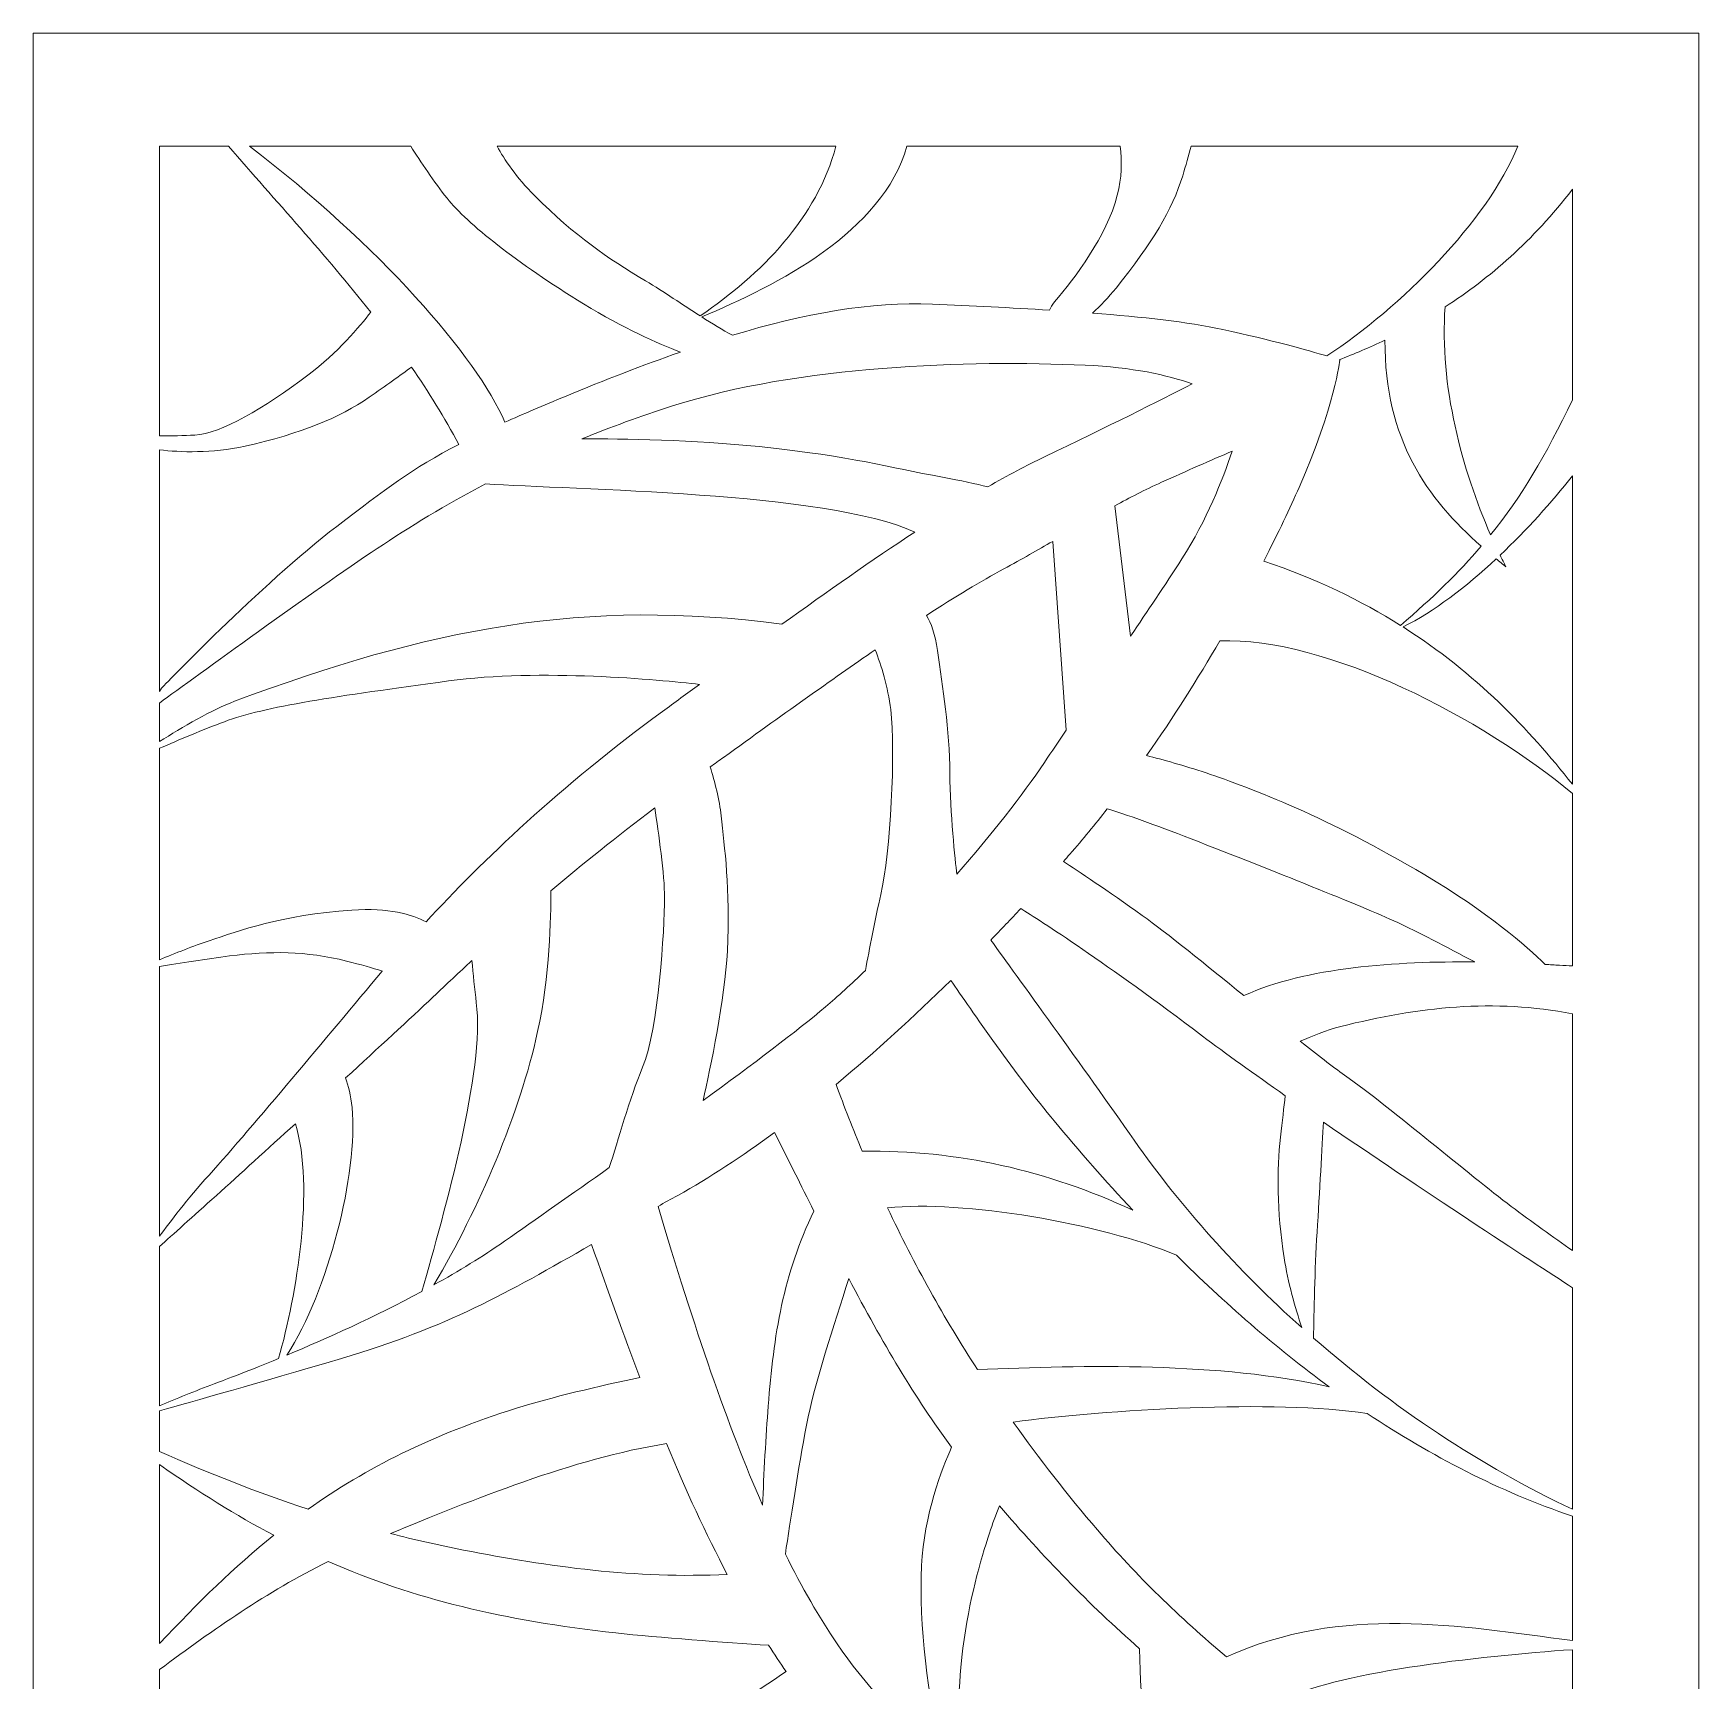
# Model space of a CAD drawing. Header units: centimetres. Extents: x -9.1 to 4.1, y -12.3 to 13.
# Drawn here: x -9.12 to -3.66, y 7.62 to 13.02 of the extents above; entities that cross this region are included whole.
import ezdxf

# ---------------------------------------------------------------- set-up
doc = ezdxf.new("R2010")
doc.units = ezdxf.units.CM
doc.header["$MEASUREMENT"] = 0
doc.layers.add('layer 1', color=7, linetype='Continuous')

msp = doc.modelspace()

# ---------------------------------------------------------------- linework, layer by layer
at = {"layer": 'layer 1', "color": 177, "lineweight": 9}
for points, knots in [([(-9.12169, 13.02312), (-9.12169, 13.02312), (-3.65922, 13.02312), (-3.65922, 13.02312), (-3.65922, 13.02312), (-3.65922, 13.02312), (-3.65922, -12.3164), (-3.65922, -12.3164), (-3.65922, -12.3164), (-3.65922, -12.3164), (-9.12169, -12.3164), (-9.12169, -12.3164), (-9.12169, -12.3164), (-9.12169, -12.3164), (-9.12169, 13.02312), (-9.12169, 13.02312)], [0, 0, 0, 0, 0.2, 0.2, 0.2, 0.2, 0.4, 0.4, 0.4, 0.4, 0.6, 0.6, 0.6, 0.6, 1, 1, 1, 1]), ([(-8.70756, 12.65325), (-8.70756, 12.65325), (-8.48159, 12.65325), (-8.48159, 12.65325), (-8.48159, 12.65325), (-8.3267, 12.47326), (-8.16279, 12.29617), (-8.01499, 12.10859), (-8.01499, 12.10859), (-8.05108, 12.06112), (-8.12297, 11.97558), (-8.22097, 11.90188), (-8.22097, 11.90188), (-8.36543, 11.79323), (-8.50471, 11.71043), (-8.59242, 11.70526), (-8.59242, 11.70526), (-8.62724, 11.70321), (-8.66939, 11.7028), (-8.70756, 11.70304), (-8.70756, 11.70304), (-8.70756, 11.70304), (-8.70756, 12.65325), (-8.70756, 12.65325)], [0, 0, 0, 0, 0.1428571, 0.1428571, 0.1428571, 0.1428571, 0.2857143, 0.2857143, 0.2857143, 0.2857143, 0.4285714, 0.4285714, 0.4285714, 0.4285714, 0.5714286, 0.5714286, 0.5714286, 0.5714286, 0.7142857, 0.7142857, 0.7142857, 0.7142857, 1, 1, 1, 1]), ([(-8.41285, 12.65325), (-8.41285, 12.65325), (-7.88373, 12.65325), (-7.88373, 12.65325), (-7.88373, 12.65325), (-7.85144, 12.60264), (-7.8064, 12.53425), (-7.76459, 12.482), (-7.76459, 12.482), (-7.69696, 12.39746), (-7.53636, 12.27066), (-7.31659, 12.13542), (-7.31659, 12.13542), (-7.18678, 12.05555), (-7.07176, 12.00512), (-6.99931, 11.97724), (-6.99931, 11.97724), (-7.12269, 11.93444), (-7.24816, 11.88548), (-7.37407, 11.83337), (-7.37407, 11.83337), (-7.45147, 11.80135), (-7.51729, 11.77317), (-7.57466, 11.74736), (-7.57466, 11.74736), (-7.66639, 11.96181), (-7.98864, 12.3291), (-8.41285, 12.65325)], [0, 0, 0, 0, 0.125, 0.125, 0.125, 0.125, 0.25, 0.25, 0.25, 0.25, 0.375, 0.375, 0.375, 0.375, 0.5, 0.5, 0.5, 0.5, 0.625, 0.625, 0.625, 0.625, 0.75, 0.75, 0.75, 0.75, 1, 1, 1, 1]), ([(-7.6006, 12.65325), (-7.6006, 12.65325), (-6.48915, 12.65325), (-6.48915, 12.65325), (-6.48915, 12.65325), (-6.5505, 12.41793), (-6.73414, 12.23308), (-6.93416, 12.09591), (-6.93416, 12.09591), (-6.99202, 12.13323), (-7.05185, 12.17436), (-7.11372, 12.2115), (-7.11372, 12.2115), (-7.24051, 12.28757), (-7.34195, 12.3552), (-7.47719, 12.49044), (-7.47719, 12.49044), (-7.53794, 12.55119), (-7.57653, 12.60851), (-7.6006, 12.65325)], [0, 0, 0, 0, 0.1666667, 0.1666667, 0.1666667, 0.1666667, 0.3333333, 0.3333333, 0.3333333, 0.3333333, 0.5, 0.5, 0.5, 0.5, 0.6666667, 0.6666667, 0.6666667, 0.6666667, 1, 1, 1, 1]), ([(-6.25635, 12.65325), (-6.25635, 12.65325), (-5.55631, 12.65325), (-5.55631, 12.65325), (-5.55631, 12.65325), (-5.55075, 12.60404), (-5.55154, 12.54865), (-5.56609, 12.4923), (-5.56609, 12.4923), (-5.60139, 12.35558), (-5.70495, 12.22212), (-5.77193, 12.14229), (-5.77193, 12.14229), (-5.78024, 12.13237), (-5.78481, 12.12326), (-5.7885, 12.11508), (-5.7885, 12.11508), (-5.91391, 12.12284), (-6.04441, 12.12897), (-6.17269, 12.13508), (-6.17269, 12.13508), (-6.37218, 12.14458), (-6.59503, 12.10288), (-6.82873, 12.03265), (-6.82873, 12.03265), (-6.86156, 12.05018), (-6.89506, 12.07078), (-6.92931, 12.09278), (-6.92931, 12.09278), (-6.68161, 12.19747), (-6.3358, 12.37047), (-6.25635, 12.65325)], [0, 0, 0, 0, 0.1111111, 0.1111111, 0.1111111, 0.1111111, 0.2222222, 0.2222222, 0.2222222, 0.2222222, 0.3333333, 0.3333333, 0.3333333, 0.3333333, 0.4444444, 0.4444444, 0.4444444, 0.4444444, 0.5555556, 0.5555556, 0.5555556, 0.5555556, 0.6666667, 0.6666667, 0.6666667, 0.6666667, 0.7777778, 0.7777778, 0.7777778, 0.7777778, 1, 1, 1, 1]), ([(-5.32408, 12.65325), (-5.32408, 12.65325), (-4.25291, 12.65325), (-4.25291, 12.65325), (-4.25291, 12.65325), (-4.35243, 12.4046), (-4.63807, 12.1241), (-4.87904, 11.96469), (-4.87904, 11.96469), (-4.93941, 11.98294), (-5.06034, 12.01725), (-5.22042, 12.05154), (-5.22042, 12.05154), (-5.33611, 12.07633), (-5.48453, 12.09294), (-5.64742, 12.10542), (-5.64742, 12.10542), (-5.62122, 12.12964), (-5.59492, 12.15703), (-5.57035, 12.18754), (-5.57035, 12.18754), (-5.45097, 12.33571), (-5.38646, 12.44245), (-5.35175, 12.55616), (-5.35175, 12.55616), (-5.34168, 12.58915), (-5.33233, 12.6225), (-5.32408, 12.65325)], [0, 0, 0, 0, 0.125, 0.125, 0.125, 0.125, 0.25, 0.25, 0.25, 0.25, 0.375, 0.375, 0.375, 0.375, 0.5, 0.5, 0.5, 0.5, 0.625, 0.625, 0.625, 0.625, 0.75, 0.75, 0.75, 0.75, 1, 1, 1, 1]), ([(-4.07336, 12.51157), (-4.07336, 12.51157), (-4.07336, 11.82119), (-4.07336, 11.82119), (-4.07336, 11.82119), (-4.16145, 11.63721), (-4.24184, 11.50153), (-4.34164, 11.37783), (-4.34164, 11.37783), (-4.43455, 11.589), (-4.51048, 11.86908), (-4.49093, 12.12611), (-4.49093, 12.12611), (-4.34568, 12.21929), (-4.2034, 12.34235), (-4.07336, 12.51157)], [0, 0, 0, 0, 0.2, 0.2, 0.2, 0.2, 0.4, 0.4, 0.4, 0.4, 0.6, 0.6, 0.6, 0.6, 1, 1, 1, 1]), ([(-4.83871, 11.95208), (-4.83706, 11.95156), (-4.83617, 11.9513), (-4.83617, 11.9513), (-4.83617, 11.9513), (-4.83617, 11.9513), (-4.85287, 11.80094), (-4.96982, 11.53363), (-4.96982, 11.53363), (-4.99877, 11.46745), (-5.038, 11.38486), (-5.08592, 11.29198), (-5.08592, 11.29198), (-4.91408, 11.23442), (-4.76618, 11.16238), (-4.63705, 11.08117), (-4.63705, 11.08117), (-4.53122, 11.17216), (-4.44624, 11.25435), (-4.37244, 11.3407), (-4.37244, 11.3407), (-4.55007, 11.49729), (-4.68897, 11.68908), (-4.68839, 12.01675), (-4.68839, 12.01675), (-4.73877, 11.99275), (-4.78901, 11.97142), (-4.83871, 11.95208)], [0, 0, 0, 0, 0.125, 0.125, 0.125, 0.125, 0.25, 0.25, 0.25, 0.25, 0.375, 0.375, 0.375, 0.375, 0.5, 0.5, 0.5, 0.5, 0.625, 0.625, 0.625, 0.625, 0.75, 0.75, 0.75, 0.75, 1, 1, 1, 1]), ([(-8.70756, 10.8637), (-8.70756, 10.8637), (-8.70756, 11.65671), (-8.70756, 11.65671), (-8.70756, 11.65671), (-8.64052, 11.64904), (-8.53661, 11.64469), (-8.42732, 11.66905), (-8.42732, 11.66905), (-8.2416, 11.71044), (-8.11781, 11.7622), (-8.01977, 11.82945), (-8.01977, 11.82945), (-7.96641, 11.86604), (-7.91606, 11.90264), (-7.88132, 11.92839), (-7.88132, 11.92839), (-7.82484, 11.84675), (-7.77254, 11.76249), (-7.72628, 11.67473), (-7.72628, 11.67473), (-7.87884, 11.59579), (-7.96669, 11.52762), (-8.12595, 11.40583), (-8.12595, 11.40583), (-8.37658, 11.21418), (-8.70092, 10.87509), (-8.70092, 10.87509), (-8.70092, 10.87509), (-8.70092, 10.87509), (-8.70756, 10.8637), (-8.70756, 10.8637)], [0, 0, 0, 0, 0.1111111, 0.1111111, 0.1111111, 0.1111111, 0.2222222, 0.2222222, 0.2222222, 0.2222222, 0.3333333, 0.3333333, 0.3333333, 0.3333333, 0.4444444, 0.4444444, 0.4444444, 0.4444444, 0.5555556, 0.5555556, 0.5555556, 0.5555556, 0.6666667, 0.6666667, 0.6666667, 0.6666667, 0.7777778, 0.7777778, 0.7777778, 0.7777778, 1, 1, 1, 1]), ([(-5.99067, 11.53548), (-5.92602, 11.57276), (-5.86392, 11.60589), (-5.80515, 11.63387), (-5.80515, 11.63387), (-5.59879, 11.73214), (-5.42717, 11.8188), (-5.32078, 11.87354), (-5.32078, 11.87354), (-5.40193, 11.90195), (-5.51624, 11.92785), (-5.6715, 11.93459), (-5.6715, 11.93459), (-6.05575, 11.9513), (-6.60708, 11.93459), (-7.02474, 11.80094), (-7.02474, 11.80094), (-7.13111, 11.7669), (-7.22992, 11.73067), (-7.32224, 11.69285), (-7.32224, 11.69285), (-7.18918, 11.69302), (-6.95306, 11.68964), (-6.74073, 11.66728), (-6.74073, 11.66728), (-6.42331, 11.63387), (-6.32307, 11.60046), (-6.13928, 11.56704), (-6.13928, 11.56704), (-6.07923, 11.55613), (-6.02991, 11.54523), (-5.99067, 11.53548)], [0, 0, 0, 0, 0.1111111, 0.1111111, 0.1111111, 0.1111111, 0.2222222, 0.2222222, 0.2222222, 0.2222222, 0.3333333, 0.3333333, 0.3333333, 0.3333333, 0.4444444, 0.4444444, 0.4444444, 0.4444444, 0.5555556, 0.5555556, 0.5555556, 0.5555556, 0.6666667, 0.6666667, 0.6666667, 0.6666667, 0.7777778, 0.7777778, 0.7777778, 0.7777778, 1, 1, 1, 1]), ([(-5.52264, 11.04605), (-5.46703, 11.12765), (-5.41176, 11.20999), (-5.35407, 11.29974), (-5.35407, 11.29974), (-5.27255, 11.42655), (-5.22054, 11.55826), (-5.18995, 11.6523), (-5.18995, 11.6523), (-5.25824, 11.62287), (-5.34113, 11.5866), (-5.4209, 11.55034), (-5.4209, 11.55034), (-5.47649, 11.52508), (-5.52598, 11.49984), (-5.57396, 11.47365), (-5.57396, 11.47365), (-5.57396, 11.47365), (-5.52264, 11.04605), (-5.52264, 11.04605)], [0, 0, 0, 0, 0.1666667, 0.1666667, 0.1666667, 0.1666667, 0.3333333, 0.3333333, 0.3333333, 0.3333333, 0.5, 0.5, 0.5, 0.5, 0.6666667, 0.6666667, 0.6666667, 0.6666667, 1, 1, 1, 1]), ([(-8.70756, 10.70018), (-8.70756, 10.70018), (-8.70756, 10.82634), (-8.70756, 10.82634), (-8.70756, 10.82634), (-8.58616, 10.91499), (-8.20279, 11.19379), (-7.99374, 11.33315), (-7.99374, 11.33315), (-7.88632, 11.40476), (-7.76971, 11.47641), (-7.63861, 11.54539), (-7.63861, 11.54539), (-7.35562, 11.52552), (-6.52024, 11.52016), (-6.2301, 11.38726), (-6.2301, 11.38726), (-6.37031, 11.29549), (-6.51751, 11.19188), (-6.666, 11.08476), (-6.666, 11.08476), (-7.31296, 11.17131), (-7.82746, 11.0697), (-8.46153, 10.83195), (-8.46153, 10.83195), (-8.53495, 10.80442), (-8.63358, 10.74667), (-8.70756, 10.70018)], [0, 0, 0, 0, 0.125, 0.125, 0.125, 0.125, 0.25, 0.25, 0.25, 0.25, 0.375, 0.375, 0.375, 0.375, 0.5, 0.5, 0.5, 0.5, 0.625, 0.625, 0.625, 0.625, 0.75, 0.75, 0.75, 0.75, 1, 1, 1, 1]), ([(-4.07336, 11.5711), (-4.07336, 11.5711), (-4.07336, 10.5597), (-4.07336, 10.5597), (-4.07336, 10.5597), (-4.21586, 10.74085), (-4.38989, 10.92403), (-4.62848, 11.07578), (-4.62848, 11.07578), (-4.52798, 11.12622), (-4.4225, 11.20693), (-4.32353, 11.29911), (-4.32353, 11.29911), (-4.31291, 11.29037), (-4.30216, 11.2817), (-4.29136, 11.27313), (-4.29136, 11.27313), (-4.29781, 11.28544), (-4.30426, 11.29818), (-4.31066, 11.31121), (-4.31066, 11.31121), (-4.22341, 11.39381), (-4.14167, 11.4848), (-4.07336, 11.5711)], [0, 0, 0, 0, 0.1428571, 0.1428571, 0.1428571, 0.1428571, 0.2857143, 0.2857143, 0.2857143, 0.2857143, 0.4285714, 0.4285714, 0.4285714, 0.4285714, 0.5714286, 0.5714286, 0.5714286, 0.5714286, 0.7142857, 0.7142857, 0.7142857, 0.7142857, 1, 1, 1, 1]), ([(-6.09244, 10.26539), (-5.98077, 10.39309), (-5.87735, 10.52318), (-5.80515, 10.63148), (-5.80515, 10.63148), (-5.7808, 10.66798), (-5.75719, 10.70312), (-5.73411, 10.73716), (-5.73411, 10.73716), (-5.73411, 10.73716), (-5.77791, 11.35656), (-5.77791, 11.35656), (-5.77791, 11.35656), (-5.82623, 11.32859), (-5.87866, 11.29872), (-5.9388, 11.26633), (-5.9388, 11.26633), (-6.01409, 11.22578), (-6.09746, 11.17524), (-6.19159, 11.11392), (-6.19159, 11.11392), (-6.17735, 11.08848), (-6.16285, 11.0512), (-6.15587, 10.99889), (-6.15587, 10.99889), (-6.1397, 10.87764), (-6.11545, 10.74024), (-6.11545, 10.59474), (-6.11545, 10.59474), (-6.11545, 10.46898), (-6.09736, 10.30699), (-6.09244, 10.26539)], [0, 0, 0, 0, 0.1111111, 0.1111111, 0.1111111, 0.1111111, 0.2222222, 0.2222222, 0.2222222, 0.2222222, 0.3333333, 0.3333333, 0.3333333, 0.3333333, 0.4444444, 0.4444444, 0.4444444, 0.4444444, 0.5555556, 0.5555556, 0.5555556, 0.5555556, 0.6666667, 0.6666667, 0.6666667, 0.6666667, 0.7777778, 0.7777778, 0.7777778, 0.7777778, 1, 1, 1, 1]), ([(-4.07336, 10.52909), (-4.07336, 10.52909), (-4.07336, 9.96394), (-4.07336, 9.96394), (-4.07336, 9.96394), (-4.08694, 9.96454), (-4.10122, 9.96526), (-4.11628, 9.9662), (-4.11628, 9.9662), (-4.1313, 9.96714), (-4.14685, 9.9681), (-4.16281, 9.96898), (-4.16281, 9.96898), (-4.22463, 10.02978), (-4.35066, 10.13998), (-4.55792, 10.26304), (-4.55792, 10.26304), (-4.87213, 10.4496), (-5.12743, 10.5478), (-5.27473, 10.5969), (-5.27473, 10.5969), (-5.3473, 10.62109), (-5.4175, 10.64052), (-5.47004, 10.654), (-5.47004, 10.654), (-5.38181, 10.77982), (-5.30099, 10.90821), (-5.22992, 11.03004), (-5.22992, 11.03004), (-4.88149, 11.04461), (-4.36395, 10.77352), (-4.07336, 10.52909)], [0, 0, 0, 0, 0.1111111, 0.1111111, 0.1111111, 0.1111111, 0.2222222, 0.2222222, 0.2222222, 0.2222222, 0.3333333, 0.3333333, 0.3333333, 0.3333333, 0.4444444, 0.4444444, 0.4444444, 0.4444444, 0.5555556, 0.5555556, 0.5555556, 0.5555556, 0.6666667, 0.6666667, 0.6666667, 0.6666667, 0.7777778, 0.7777778, 0.7777778, 0.7777778, 1, 1, 1, 1]), ([(-6.92474, 9.5229), (-6.76246, 9.64093), (-6.6168, 9.75064), (-6.52355, 9.82955), (-6.52355, 9.82955), (-6.48317, 9.8637), (-6.43877, 9.90427), (-6.39216, 9.94921), (-6.39216, 9.94921), (-6.37971, 10.01816), (-6.36073, 10.11811), (-6.34177, 10.19868), (-6.34177, 10.19868), (-6.30944, 10.33608), (-6.29327, 10.66749), (-6.30944, 10.8049), (-6.30944, 10.8049), (-6.31815, 10.87888), (-6.34093, 10.95052), (-6.36009, 11.0009), (-6.36009, 11.0009), (-6.50205, 10.90342), (-6.66574, 10.78639), (-6.85768, 10.64818), (-6.85768, 10.64818), (-6.8725, 10.6375), (-6.88709, 10.627), (-6.90148, 10.61656), (-6.90148, 10.61656), (-6.88704, 10.56971), (-6.87088, 10.50874), (-6.8656, 10.4559), (-6.8656, 10.4559), (-6.8553, 10.35288), (-6.8347, 10.21893), (-6.845, 10.01288), (-6.845, 10.01288), (-6.85272, 9.8582), (-6.9011, 9.62807), (-6.92474, 9.5229)], [0, 0, 0, 0, 0.0909091, 0.0909091, 0.0909091, 0.0909091, 0.1818182, 0.1818182, 0.1818182, 0.1818182, 0.2727273, 0.2727273, 0.2727273, 0.2727273, 0.3636364, 0.3636364, 0.3636364, 0.3636364, 0.4545455, 0.4545455, 0.4545455, 0.4545455, 0.5454545, 0.5454545, 0.5454545, 0.5454545, 0.6363636, 0.6363636, 0.6363636, 0.6363636, 0.7272727, 0.7272727, 0.7272727, 0.7272727, 0.8181818, 0.8181818, 0.8181818, 0.8181818, 1, 1, 1, 1]), ([(-8.70756, 9.98425), (-8.70756, 9.98425), (-8.70756, 10.67788), (-8.70756, 10.67788), (-8.70756, 10.67788), (-8.64434, 10.70531), (-8.56313, 10.73956), (-8.49494, 10.76513), (-8.49494, 10.76513), (-8.36129, 10.81525), (-8.12739, 10.84866), (-7.75983, 10.89878), (-7.75983, 10.89878), (-7.45874, 10.93984), (-7.06804, 10.90244), (-6.93659, 10.88758), (-6.93659, 10.88758), (-6.97732, 10.85775), (-7.01787, 10.82799), (-7.05816, 10.79854), (-7.05816, 10.79854), (-7.39398, 10.55312), (-7.64989, 10.30775), (-7.83365, 10.10865), (-7.83365, 10.10865), (-7.87901, 10.1327), (-7.9555, 10.15567), (-8.07727, 10.14697), (-8.07727, 10.14697), (-8.31117, 10.13026), (-8.44482, 10.08014), (-8.54506, 10.04673), (-8.54506, 10.04673), (-8.59505, 10.03007), (-8.65751, 10.0051), (-8.70756, 9.98425)], [0, 0, 0, 0, 0.1, 0.1, 0.1, 0.1, 0.2, 0.2, 0.2, 0.2, 0.3, 0.3, 0.3, 0.3, 0.4, 0.4, 0.4, 0.4, 0.5, 0.5, 0.5, 0.5, 0.6, 0.6, 0.6, 0.6, 0.7, 0.7, 0.7, 0.7, 0.8, 0.8, 0.8, 0.8, 1, 1, 1, 1]), ([(-7.80758, 8.91792), (-7.72677, 8.96276), (-7.64795, 9.01072), (-7.57606, 9.06104), (-7.57606, 9.06104), (-7.47298, 9.13321), (-7.35402, 9.21654), (-7.23237, 9.30262), (-7.23237, 9.30262), (-7.20345, 9.39134), (-7.16704, 9.5264), (-7.12317, 9.63168), (-7.12317, 9.63168), (-7.07167, 9.75531), (-7.05105, 10.085), (-7.05105, 10.18803), (-7.05105, 10.18803), (-7.05105, 10.26012), (-7.07125, 10.40282), (-7.08336, 10.48204), (-7.08336, 10.48204), (-7.2104, 10.38604), (-7.32023, 10.29829), (-7.42426, 10.21032), (-7.42426, 10.21032), (-7.42382, 10.12373), (-7.42795, 9.93038), (-7.46742, 9.74881), (-7.46742, 9.74881), (-7.526, 9.47931), (-7.65978, 9.16894), (-7.80758, 8.91792)], [0, 0, 0, 0, 0.1111111, 0.1111111, 0.1111111, 0.1111111, 0.2222222, 0.2222222, 0.2222222, 0.2222222, 0.3333333, 0.3333333, 0.3333333, 0.3333333, 0.4444444, 0.4444444, 0.4444444, 0.4444444, 0.5555556, 0.5555556, 0.5555556, 0.5555556, 0.6666667, 0.6666667, 0.6666667, 0.6666667, 0.7777778, 0.7777778, 0.7777778, 0.7777778, 1, 1, 1, 1]), ([(-5.15119, 9.86664), (-4.94777, 9.95986), (-4.65031, 9.97976), (-4.39322, 9.97697), (-4.39322, 9.97697), (-4.48518, 10.02572), (-4.58694, 10.07854), (-4.6463, 10.10594), (-4.6463, 10.10594), (-4.77395, 10.16484), (-5.04889, 10.27286), (-5.32381, 10.38086), (-5.32381, 10.38086), (-5.44763, 10.42951), (-5.5376, 10.46028), (-5.5991, 10.47935), (-5.5991, 10.47935), (-5.63889, 10.42837), (-5.67976, 10.37859), (-5.72162, 10.33074), (-5.72162, 10.33074), (-5.72865, 10.3227), (-5.73576, 10.31468), (-5.74289, 10.30659), (-5.74289, 10.30659), (-5.69481, 10.2752), (-5.59809, 10.21094), (-5.48441, 10.12974), (-5.48441, 10.12974), (-5.40262, 10.07132), (-5.27681, 9.96887), (-5.15119, 9.86664)], [0, 0, 0, 0, 0.1111111, 0.1111111, 0.1111111, 0.1111111, 0.2222222, 0.2222222, 0.2222222, 0.2222222, 0.3333333, 0.3333333, 0.3333333, 0.3333333, 0.4444444, 0.4444444, 0.4444444, 0.4444444, 0.5555556, 0.5555556, 0.5555556, 0.5555556, 0.6666667, 0.6666667, 0.6666667, 0.6666667, 0.7777778, 0.7777778, 0.7777778, 0.7777778, 1, 1, 1, 1]), ([(-4.9613, 8.77761), (-4.98247, 8.84243), (-5.00684, 8.92742), (-5.01898, 9.0063), (-5.01898, 9.0063), (-5.04301, 9.16243), (-5.04301, 9.29456), (-5.031, 9.40264), (-5.031, 9.40264), (-5.02534, 9.45346), (-5.01972, 9.50166), (-5.01533, 9.53843), (-5.01533, 9.53843), (-5.11789, 9.61001), (-5.21171, 9.67727), (-5.28652, 9.73396), (-5.28652, 9.73396), (-5.60426, 9.97467), (-5.81849, 10.11186), (-5.88305, 10.15209), (-5.88305, 10.15209), (-5.91505, 10.11777), (-5.94785, 10.08331), (-5.98125, 10.0488), (-5.98125, 10.0488), (-5.89394, 9.92882), (-5.679, 9.63245), (-5.51076, 9.39212), (-5.51076, 9.39212), (-5.35838, 9.17443), (-5.17077, 8.96557), (-4.9613, 8.77761)], [0, 0, 0, 0, 0.1111111, 0.1111111, 0.1111111, 0.1111111, 0.2222222, 0.2222222, 0.2222222, 0.2222222, 0.3333333, 0.3333333, 0.3333333, 0.3333333, 0.4444444, 0.4444444, 0.4444444, 0.4444444, 0.5555556, 0.5555556, 0.5555556, 0.5555556, 0.6666667, 0.6666667, 0.6666667, 0.6666667, 0.7777778, 0.7777778, 0.7777778, 0.7777778, 1, 1, 1, 1]), ([(-8.70756, 9.07707), (-8.70756, 9.07707), (-8.70756, 9.96186), (-8.70756, 9.96186), (-8.70756, 9.96186), (-8.64246, 9.97287), (-8.55259, 9.98731), (-8.47823, 9.99661), (-8.47823, 9.99661), (-8.34458, 10.01332), (-8.22763, 10.01332), (-8.09398, 9.9799), (-8.09398, 9.9799), (-8.04859, 9.96857), (-8.00894, 9.95723), (-7.97644, 9.94719), (-7.97644, 9.94719), (-7.97661, 9.94696), (-7.97683, 9.94672), (-7.97703, 9.94649), (-7.97703, 9.94649), (-8.16081, 9.72931), (-8.3947, 9.44529), (-8.54506, 9.27823), (-8.54506, 9.27823), (-8.61852, 9.1966), (-8.67203, 9.12697), (-8.70756, 9.07707)], [0, 0, 0, 0, 0.125, 0.125, 0.125, 0.125, 0.25, 0.25, 0.25, 0.25, 0.375, 0.375, 0.375, 0.375, 0.5, 0.5, 0.5, 0.5, 0.625, 0.625, 0.625, 0.625, 0.75, 0.75, 0.75, 0.75, 1, 1, 1, 1]), ([(-8.28998, 8.68749), (-8.16123, 8.74131), (-8.0022, 8.81276), (-7.84734, 8.89617), (-7.84734, 8.89617), (-7.77079, 9.16484), (-7.64069, 9.62095), (-7.66858, 9.84411), (-7.66858, 9.84411), (-7.67386, 9.88635), (-7.67913, 9.93911), (-7.68312, 9.98141), (-7.68312, 9.98141), (-7.72452, 9.94331), (-7.76652, 9.90399), (-7.80995, 9.86296), (-7.80995, 9.86296), (-7.88804, 9.78922), (-7.98976, 9.69521), (-8.0976, 9.59643), (-8.0976, 9.59643), (-8.08809, 9.57121), (-8.07975, 9.53919), (-8.07619, 9.50001), (-8.07619, 9.50001), (-8.05626, 9.28072), (-8.15415, 8.89739), (-8.28998, 8.68749)], [0, 0, 0, 0, 0.125, 0.125, 0.125, 0.125, 0.25, 0.25, 0.25, 0.25, 0.375, 0.375, 0.375, 0.375, 0.5, 0.5, 0.5, 0.5, 0.625, 0.625, 0.625, 0.625, 0.75, 0.75, 0.75, 0.75, 1, 1, 1, 1]), ([(-5.51527, 9.16264), (-5.60493, 9.25838), (-5.69093, 9.35657), (-5.77349, 9.45562), (-5.77349, 9.45562), (-5.89182, 9.59762), (-6.04642, 9.82022), (-6.11236, 9.91673), (-6.11236, 9.91673), (-6.23272, 9.79854), (-6.35939, 9.68259), (-6.48856, 9.57561), (-6.48856, 9.57561), (-6.46132, 9.5009), (-6.43272, 9.42793), (-6.40272, 9.35648), (-6.40272, 9.35648), (-6.0882, 9.36019), (-5.79429, 9.29288), (-5.51527, 9.16264)], [0, 0, 0, 0, 0.1666667, 0.1666667, 0.1666667, 0.1666667, 0.3333333, 0.3333333, 0.3333333, 0.3333333, 0.5, 0.5, 0.5, 0.5, 0.6666667, 0.6666667, 0.6666667, 0.6666667, 1, 1, 1, 1]), ([(-4.07336, 9.80642), (-4.07336, 9.80642), (-4.07336, 9.03005), (-4.07336, 9.03005), (-4.07336, 9.03005), (-4.13482, 9.07347), (-4.20925, 9.12681), (-4.27379, 9.17522), (-4.27379, 9.17522), (-4.41347, 9.27998), (-4.65793, 9.4895), (-4.82089, 9.60591), (-4.82089, 9.60591), (-4.86058, 9.63426), (-4.91064, 9.673), (-4.966, 9.71701), (-4.966, 9.71701), (-4.93111, 9.73257), (-4.87892, 9.75402), (-4.8335, 9.76539), (-4.8335, 9.76539), (-4.58052, 9.82862), (-4.32799, 9.85797), (-4.07336, 9.80642)], [0, 0, 0, 0, 0.1428571, 0.1428571, 0.1428571, 0.1428571, 0.2857143, 0.2857143, 0.2857143, 0.2857143, 0.4285714, 0.4285714, 0.4285714, 0.4285714, 0.5714286, 0.5714286, 0.5714286, 0.5714286, 0.7142857, 0.7142857, 0.7142857, 0.7142857, 1, 1, 1, 1]), ([(-4.07336, 8.90861), (-4.07336, 8.90861), (-4.07336, 8.18188), (-4.07336, 8.18188), (-4.07336, 8.18188), (-4.37153, 8.32171), (-4.6627, 8.5162), (-4.9224, 8.74314), (-4.9224, 8.74314), (-4.92145, 8.82601), (-4.91866, 8.96573), (-4.91089, 9.09037), (-4.91089, 9.09037), (-4.90263, 9.22237), (-4.89441, 9.37141), (-4.89005, 9.45177), (-4.89005, 9.45177), (-4.57025, 9.23232), (-4.20921, 8.99678), (-4.07336, 8.90861)], [0, 0, 0, 0, 0.1666667, 0.1666667, 0.1666667, 0.1666667, 0.3333333, 0.3333333, 0.3333333, 0.3333333, 0.5, 0.5, 0.5, 0.5, 0.6666667, 0.6666667, 0.6666667, 0.6666667, 1, 1, 1, 1]), ([(-8.70756, 8.52145), (-8.70756, 8.52145), (-8.70756, 9.04339), (-8.70756, 9.04339), (-8.70756, 9.04339), (-8.62156, 9.12076), (-8.44548, 9.27942), (-8.26188, 9.44648), (-8.26188, 9.44648), (-8.19851, 9.2353), (-8.25768, 8.88629), (-8.31709, 8.67624), (-8.31709, 8.67624), (-8.41135, 8.63737), (-8.48683, 8.60881), (-8.52835, 8.59324), (-8.52835, 8.59324), (-8.59, 8.57012), (-8.65519, 8.54348), (-8.70756, 8.52145)], [0, 0, 0, 0, 0.1666667, 0.1666667, 0.1666667, 0.1666667, 0.3333333, 0.3333333, 0.3333333, 0.3333333, 0.5, 0.5, 0.5, 0.5, 0.6666667, 0.6666667, 0.6666667, 0.6666667, 1, 1, 1, 1]), ([(-6.56113, 9.16006), (-6.60308, 9.24305), (-6.64586, 9.329), (-6.69026, 9.41782), (-6.69026, 9.41782), (-6.79662, 9.33966), (-6.9032, 9.26963), (-7.00804, 9.2114), (-7.00804, 9.2114), (-7.03013, 9.19913), (-7.05164, 9.18714), (-7.07257, 9.17532), (-7.07257, 9.17532), (-6.95319, 8.77413), (-6.84339, 8.45427), (-6.72966, 8.19523), (-6.72966, 8.19523), (-6.72591, 8.29409), (-6.71857, 8.425), (-6.71126, 8.52014), (-6.71126, 8.52014), (-6.69344, 8.75173), (-6.66149, 8.95552), (-6.56113, 9.16006)], [0, 0, 0, 0, 0.1428571, 0.1428571, 0.1428571, 0.1428571, 0.2857143, 0.2857143, 0.2857143, 0.2857143, 0.4285714, 0.4285714, 0.4285714, 0.4285714, 0.5714286, 0.5714286, 0.5714286, 0.5714286, 0.7142857, 0.7142857, 0.7142857, 0.7142857, 1, 1, 1, 1]), ([(-4.87082, 8.58323), (-5.04877, 8.71333), (-5.21582, 8.85989), (-5.37256, 9.01558), (-5.37256, 9.01558), (-5.61947, 9.11967), (-6.07451, 9.19674), (-6.31992, 9.17055), (-6.31992, 9.17055), (-6.23215, 8.98447), (-6.13404, 8.80863), (-6.02483, 8.63986), (-6.02483, 8.63986), (-5.67514, 8.65473), (-5.22887, 8.66453), (-4.87082, 8.58323)], [0, 0, 0, 0, 0.2, 0.2, 0.2, 0.2, 0.4, 0.4, 0.4, 0.4, 0.6, 0.6, 0.6, 0.6, 1, 1, 1, 1]), ([(-8.70756, 8.37123), (-8.70756, 8.37123), (-8.70756, 8.50499), (-8.70756, 8.50499), (-8.70756, 8.50499), (-8.59417, 8.53642), (-8.3912, 8.59366), (-8.11069, 8.67678), (-8.11069, 8.67678), (-7.76544, 8.77907), (-7.567, 8.89118), (-7.29063, 9.05052), (-7.29063, 9.05052), (-7.23703, 8.89754), (-7.18466, 8.75227), (-7.13175, 8.61443), (-7.13175, 8.61443), (-7.26281, 8.58627), (-7.42607, 8.54845), (-7.53686, 8.51339), (-7.53686, 8.51339), (-7.81519, 8.42529), (-8.02991, 8.31729), (-8.2204, 8.18194), (-8.2204, 8.18194), (-8.38533, 8.23642), (-8.54643, 8.30012), (-8.70756, 8.37123)], [0, 0, 0, 0, 0.125, 0.125, 0.125, 0.125, 0.25, 0.25, 0.25, 0.25, 0.375, 0.375, 0.375, 0.375, 0.5, 0.5, 0.5, 0.5, 0.625, 0.625, 0.625, 0.625, 0.75, 0.75, 0.75, 0.75, 1, 1, 1, 1]), ([(-6.10965, 8.3855), (-6.22915, 8.54521), (-6.33715, 8.73053), (-6.44699, 8.93845), (-6.44699, 8.93845), (-6.4946, 8.78516), (-6.55829, 8.60054), (-6.58557, 8.4573), (-6.58557, 8.4573), (-6.61229, 8.31707), (-6.63902, 8.14281), (-6.65488, 8.03489), (-6.65488, 8.03489), (-6.6003, 7.92505), (-6.54419, 7.82763), (-6.48522, 7.74058), (-6.48522, 7.74058), (-6.39589, 7.60874), (-6.27822, 7.48422), (-6.13947, 7.36923), (-6.13947, 7.36923), (-6.18969, 7.57296), (-6.21663, 7.79607), (-6.20789, 7.99732), (-6.20789, 7.99732), (-6.20072, 8.16233), (-6.14039, 8.31669), (-6.10965, 8.3855)], [0, 0, 0, 0, 0.125, 0.125, 0.125, 0.125, 0.25, 0.25, 0.25, 0.25, 0.375, 0.375, 0.375, 0.375, 0.5, 0.5, 0.5, 0.5, 0.625, 0.625, 0.625, 0.625, 0.75, 0.75, 0.75, 0.75, 1, 1, 1, 1]), ([(-4.07336, 8.15915), (-4.07336, 8.15915), (-4.07336, 7.75147), (-4.07336, 7.75147), (-4.07336, 7.75147), (-4.44839, 7.79921), (-4.82636, 7.86995), (-5.20773, 7.69767), (-5.20773, 7.69767), (-5.36102, 7.82627), (-5.50424, 7.96468), (-5.63162, 8.11414), (-5.63162, 8.11414), (-5.72999, 8.22957), (-5.82203, 8.34707), (-5.90794, 8.46776), (-5.90794, 8.46776), (-5.60089, 8.50908), (-5.05319, 8.54199), (-4.74649, 8.49633), (-4.74649, 8.49633), (-4.53688, 8.35639), (-4.31278, 8.24032), (-4.07336, 8.15915)], [0, 0, 0, 0, 0.1428571, 0.1428571, 0.1428571, 0.1428571, 0.2857143, 0.2857143, 0.2857143, 0.2857143, 0.4285714, 0.4285714, 0.4285714, 0.4285714, 0.5714286, 0.5714286, 0.5714286, 0.5714286, 0.7142857, 0.7142857, 0.7142857, 0.7142857, 1, 1, 1, 1]), ([(-7.95045, 8.10233), (-7.87204, 8.08202), (-7.79237, 8.06383), (-7.71103, 8.04801), (-7.71103, 8.04801), (-7.43109, 7.99354), (-7.14681, 7.95304), (-6.84531, 7.96829), (-6.84531, 7.96829), (-6.91577, 8.10109), (-6.98145, 8.244), (-7.04516, 8.39721), (-7.04516, 8.39721), (-7.34909, 8.34898), (-7.68654, 8.21031), (-7.95045, 8.10233)], [0, 0, 0, 0, 0.2, 0.2, 0.2, 0.2, 0.4, 0.4, 0.4, 0.4, 0.6, 0.6, 0.6, 0.6, 1, 1, 1, 1]), ([(-8.70756, 7.74133), (-8.70756, 7.74133), (-8.70756, 8.32818), (-8.70756, 8.32818), (-8.70756, 8.32818), (-8.57975, 8.2383), (-8.45662, 8.16177), (-8.3331, 8.09661), (-8.3331, 8.09661), (-8.46141, 7.99335), (-8.58167, 7.8758), (-8.70756, 7.74133)], [0, 0, 0, 0, 0.25, 0.25, 0.25, 0.25, 0.5, 0.5, 0.5, 0.5, 1, 1, 1, 1]), ([(-5.49288, 7.72452), (-5.65981, 7.87047), (-5.81021, 8.02669), (-5.9531, 8.19332), (-5.9531, 8.19332), (-5.96435, 8.16376), (-5.97585, 8.13219), (-5.98533, 8.10376), (-5.98533, 8.10376), (-6.01435, 8.01667), (-6.05306, 7.88119), (-6.07241, 7.72637), (-6.07241, 7.72637), (-6.08499, 7.6259), (-6.09348, 7.44806), (-6.09789, 7.33554), (-6.09789, 7.33554), (-5.84754, 7.13733), (-5.53431, 6.96933), (-5.19643, 6.844), (-5.19643, 6.844), (-5.3655, 7.13932), (-5.4941, 7.33743), (-5.49288, 7.72452)], [0, 0, 0, 0, 0.1428571, 0.1428571, 0.1428571, 0.1428571, 0.2857143, 0.2857143, 0.2857143, 0.2857143, 0.4285714, 0.4285714, 0.4285714, 0.4285714, 0.5714286, 0.5714286, 0.5714286, 0.5714286, 0.7142857, 0.7142857, 0.7142857, 0.7142857, 1, 1, 1, 1]), ([(-8.70756, 7.30273), (-8.70756, 7.30273), (-8.70756, 7.65633), (-8.70756, 7.65633), (-8.70756, 7.65633), (-8.52805, 7.78933), (-8.35899, 7.90824), (-8.15487, 8.0106), (-8.15487, 8.0106), (-7.87399, 7.88766), (-7.5787, 7.8171), (-7.21104, 7.77624), (-7.21104, 7.77624), (-7.0709, 7.76067), (-6.85213, 7.74515), (-6.70996, 7.73578), (-6.70996, 7.73578), (-6.69109, 7.70636), (-6.67186, 7.67755), (-6.65217, 7.6493), (-6.65217, 7.6493), (-6.81373, 7.54346), (-6.96861, 7.43276), (-7.11798, 7.31753), (-7.11798, 7.31753), (-7.5317, 7.4173), (-8.30931, 7.39623), (-8.70756, 7.30273)], [0, 0, 0, 0, 0.125, 0.125, 0.125, 0.125, 0.25, 0.25, 0.25, 0.25, 0.375, 0.375, 0.375, 0.375, 0.5, 0.5, 0.5, 0.5, 0.625, 0.625, 0.625, 0.625, 0.75, 0.75, 0.75, 0.75, 1, 1, 1, 1]), ([(-4.07336, 7.72115), (-4.07336, 7.72115), (-4.07336, 6.95752), (-4.07336, 6.95752), (-4.07336, 6.95752), (-4.39183, 7.12763), (-4.72199, 7.32305), (-5.02449, 7.55183), (-5.02449, 7.55183), (-4.8751, 7.64432), (-4.37852, 7.70084), (-4.07336, 7.72115)], [0, 0, 0, 0, 0.25, 0.25, 0.25, 0.25, 0.5, 0.5, 0.5, 0.5, 1, 1, 1, 1])]:
    msp.add_open_spline(points, degree=3, knots=knots, dxfattribs=at)

doc.saveas('drawing.dxf')
